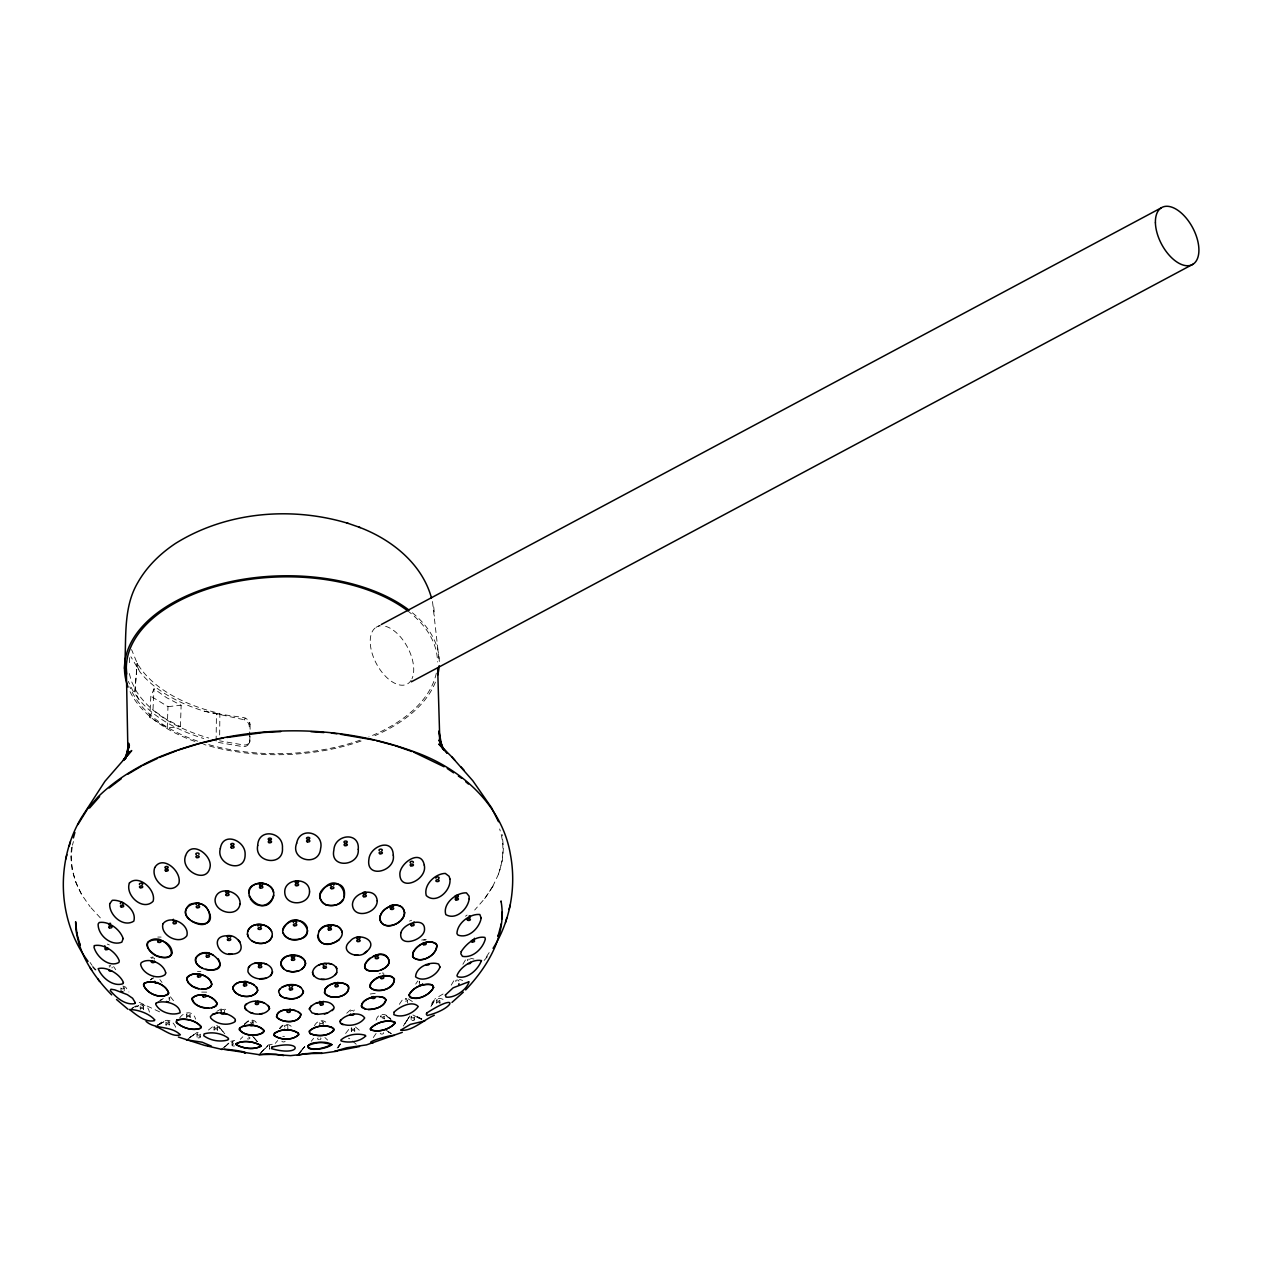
<?xml version="1.0" encoding="UTF-8"?>
<svg xmlns="http://www.w3.org/2000/svg" width="1262" height="1262" viewBox="0 0 1262 1262"><rect width="100%" height="100%" fill="white"/><g stroke="black" fill="none" stroke-linecap="round" stroke-linejoin="round"><path stroke-width="0.75" stroke-dasharray="5 3.75" d="M216.117 741.062L216.433 713.677L204.286 711.2A154.485 87.725 -1.6 0 1 140.161 672.252L130.917 656.776M219.667 734.973L219.888 713.487A151.393 85.974 -1.6 0 1 137.164 663.228L131.564 649.583M180.419 726.612L181.144 705.269L166.489 697.618L154.043 688.8L150.841 696.198L149.784 717.321L167.247 727.937L180.419 726.612L165.59 718.867L152.97 709.938L154.043 688.8M167.247 727.937L167.988 706.625L150.841 696.198M134.908 691.734L137.164 663.228L134.908 691.734L138.552 698.927A157.04 89.176 -1.6 0 0 203.75 738.522M129.355 662.645L129.718 657.029M71.571 847.275L70.782 856.567L72.06 869.486L75.704 882.201L81.714 894.679L90.075 906.715M72.281 847.023C69.52 863.523 73.685 880.687 82.062 895.121M250.144 736.03L249.261 743.081A7.635 6.389 27.8 0 1 243.077 746.694L218.421 742.45M72.439 845.193L73.433 841.549M498.49 873.982C503.601 859.17 504.642 844.388 499.657 828.976M216.433 713.677L243.456 717.542L245.112 718.062L244.481 719.813A8.014 6.689 27.8 0 1 249.087 724.498L249.529 729.909M249.734 722.779L249.087 724.498L250.081 724.293L249.734 722.779A7.462 6.231 27.7 0 0 245.112 718.062M249.955 741.441L249.261 743.081L250.176 739.942A6.799 5.679 27.7 0 1 243.613 744.974L219.604 740.841M149.784 717.321L152.97 709.938M492.716 886.508L498.853 873.414L502.339 860.542L503.459 847.48L502.181 834.561M493.032 886.034L484.955 898.292L474.701 910.028M451.212 985.165L454.131 980.227L456.039 979.17M462.87 964.294L465.915 959.199M430.926 1006.461L434.838 1000.072L431.02 1006.271C432.077 999.015 438.971 996.049 444.445 1000.309M403.304 1026.053L409.834 1015.91M406.285 1021.526L409.298 1016.888L404.503 1024.271M415.703 984.076L417.769 980.953M484.687 898.654L492.874 886.271M489.167 952.589L485.176 958.631L486.122 957.401M399.344 1004.315L402.815 999.204L406.68 998.352M373.284 1037.553L376.407 1032.979M338.342 1047.129L340.535 1043.926M338.248 1047.271L340.361 1044.195M376.139 1020.153C378.016 1012.108 387.166 1013.276 390.826 1019.239M345.614 1033.468L350.71 1026.968M337.159 1048.091L340.346 1043.848M338.106 1047.018L340.251 1044.258L338.011 1047.113M297.927 1055.016L303.905 1047.523M311.241 1041.292L313.623 1038.311M300.246 1052.161L304.899 1046.435L299.899 1052.256M465.441 916.212L467.129 915.045M297.359 1055.316L304.82 1046.482L299.82 1052.382M275.258 1043.374L277.75 1040.519M484.151 960.414L488 956.012M346.719 1013.244L350.52 1009.805L354.59 1010.152M261.565 1052.003L268.364 1044.968L272.371 1044.21M314.396 1025.785C316.794 1020.564 323.64 1018.592 327.268 1023.656M240.316 1039.304L242.825 1036.78M259.057 1054.653L267.733 1045.914L259.057 1054.638M279.533 1028.64C282.578 1022.662 290.102 1023.308 293.257 1028.767M224.541 1047.129L229.526 1042.475M224.825 1046.892L230.394 1041.781M370.271 994.014L375.555 993.257M208.498 1030.029L214.177 1025.454M244.812 1024.145C247.399 1019.728 254.009 1018.166 256.833 1023.23M244.607 1024.318L248.314 1021.147L244.339 1024.271M221.418 1049.432L228.895 1043.059M179.661 1017.977C183.747 1011.54 193.338 1010.136 195.594 1019.144M186.776 1039.841L196.888 1032.553L201.573 1033.168M189.615 1037.821L195.294 1033.767L186.303 1039.778M230.772 1041.308L234.7 1040.44M409.519 921.102L411.633 920.235M421.618 940.064L426.256 939.401M379.168 973.917L380.461 973.223M157.687 1002.154L162.482 998.905M150.635 979.769L153.585 977.766M150.352 979.959L153.017 978.16L150.036 979.848M216.859 1011.335L221.954 1008.48L225.709 1009.426M158.018 1025.391C164.833 1017.535 173.209 1018.702 176.412 1029.224M163.319 998.494L160.495 1000.324L164.738 997.579M159.769 1024.287L164.486 1021.242L156.993 1025.343M443.072 993.999L435.043 998.747M376.076 627.309L379.546 625.447M201.699 992.09L207.094 992.137M157.182 1025.312L164.186 1021.731L156.709 1025.47M132.273 1008.338C138.126 1003.448 147.48 1002.391 149.421 1012.124M135.428 1007.06L138.662 1005.704L131.422 1008.433M150.635 957.511L153.065 956.975M157.766 937.051L161.126 937.082M109.005 965.84L110.74 965.588M197.471 971.614L200.879 971.645M167.988 706.625L181.144 705.269M282.735 1036.339L284.471 1036.354M382.197 972.986L383.869 973.254M412.895 1014.963L421.098 1018.986M122.887 986.048L125.679 987.136L128.913 991.979M107.302 944.086L109.4 944.954M470.521 958.252L473.976 959.073M216.749 1025.296L223.027 1031.732M204.286 711.2L244.481 719.813L243.456 717.542M459.431 979.407L462.649 980.4M348.438 1038.169L349.763 1038.815M159.596 1011.856L137.132 1001.334M421.95 1018.986L415.782 1015.957L420.719 1018.797M388.223 1031.653L391.33 1033.531M408.147 998.857L412.548 1001.649M388.097 1031.685L391.078 1033.594M384.784 1029.319L390.952 1033.436M390.147 1018.686L385.446 1015.247L390.999 1019.365M355.458 1027L361.342 1031.922M170.433 996.775L174.109 1001.444M352.398 1041.024L356.341 1044.352M324.886 1037.49L327.599 1040.077M100.345 917.884L90.012 906.652M92.647 966.235L96.496 970.431M92.725 967.197L95.328 970.021M253.741 1037.411L257.196 1041.387M251.438 1034.761L257.259 1041.718M254.766 1038.673L257.18 1041.576M224.794 1033.83L219.004 1026.669L222.585 1031.212M159.895 979.627L162.009 982.451M138.552 698.927L132.62 690.33L128.298 681.401M90.075 962.449L92.094 965.383M113.627 966.597L115.741 969.705M136.596 665.184L140.161 672.252M432.503 601.517L439.302 661.951A157.45 89.413 -1.6 0 0 408.904 610.019M129.355 673.561L131.295 681.007L135.523 689.762A153.901 87.393 -1.6 0 0 208.751 738.033M433.749 606.959L434.649 616.093M439.87 1000.277A1.641 0.931 -1.6 0 1 437.283 1000.971A1.641 0.931 -1.6 0 1 437.583 999.378A1.641 0.931 -1.6 0 1 439.87 1000.277L439.949 1003.069M436.62 1000.151L436.699 1002.943M419.268 981.457L419.347 984.265M414.362 1016.935A1.641 0.931 -1.6 0 1 411.838 1017.708A1.641 0.931 -1.6 0 1 411.98 1016.099A1.641 0.931 -1.6 0 1 414.362 1016.935L414.441 1019.728A1.641 0.931 -1.6 0 1 411.917 1020.516A1.641 0.931 -1.6 0 1 412.059 1018.907A1.641 0.931 -1.6 0 1 414.441 1019.728M411.096 1016.904L411.16 1019.696M407.437 1003.006L407.358 1000.198A1.704 0.962 -1.6 0 1 405.134 1001.129A1.704 0.962 -1.6 0 1 404.219 999.693A1.704 0.962 -1.6 0 1 406.916 999.52M384.153 1016.194A1.704 0.962 -1.6 0 1 381.534 1016.998A1.704 0.962 -1.6 0 1 381.676 1015.326A1.704 0.962 -1.6 0 1 384.153 1016.194L384.232 1018.986A1.704 0.962 -1.6 0 0 382.607 1018.008A1.704 0.962 -1.6 0 0 380.824 1018.97L380.745 1016.162M354.669 1028.356A1.704 0.962 -1.6 0 1 352.051 1029.161A1.704 0.962 -1.6 0 1 352.193 1027.489A1.704 0.962 -1.6 0 1 354.669 1028.356L354.748 1031.149M351.262 1028.325L351.341 1031.117M323.119 1022.409L323.198 1025.217M319.728 1022.63L319.807 1025.438M287.768 1026.195L287.846 1029.003M269.516 1045.993L269.595 1048.785M253.094 1021.794L253.173 1024.602M232.019 1042.302L232.098 1045.11M224.384 1010.373L224.462 1013.181M220.976 1010.341L221.055 1013.149M217.427 1027.142A1.704 0.962 -1.6 0 1 214.792 1027.962A1.704 0.962 -1.6 0 1 214.95 1026.29A1.704 0.962 -1.6 0 1 217.427 1027.142L217.506 1029.95M214.019 1027.11L214.098 1029.918M200.248 1034.162A1.641 0.931 -1.6 0 1 197.803 1035.014A1.641 0.931 -1.6 0 1 197.787 1033.404A1.641 0.931 -1.6 0 1 200.248 1034.162L200.327 1036.97A1.641 0.931 -1.6 0 1 197.882 1037.821A1.641 0.931 -1.6 0 1 197.866 1036.212A1.641 0.931 -1.6 0 1 200.327 1036.97M196.982 1034.241L197.061 1037.033M190.057 1014.49A1.704 0.962 -1.6 0 1 187.439 1015.295A1.704 0.962 -1.6 0 1 187.581 1013.623A1.704 0.962 -1.6 0 1 190.057 1014.49L190.136 1017.282M186.666 1014.459L186.744 1017.251M169.644 998.116L169.723 1000.924M169.171 1021.983L169.25 1024.776M165.906 1022.141L165.985 1024.949M143.442 1006.303L143.521 1009.095M140.192 1006.555L140.256 1009.363M124.165 988.051L124.244 990.859M120.915 987.925L120.994 990.733M249.545 731.865L249.624 741.662M250.081 724.293L250.128 734.074M233.58 1043.248A1.641 0.931 -1.6 0 1 233.312 1041.418M234.48 1045.93A1.641 0.931 -1.6 0 1 232.192 1045.457A1.641 0.931 -1.6 0 1 233.391 1044.21M436.715 1003.195A1.641 0.931 -1.6 0 1 438.498 1002.075A1.641 0.931 -1.6 0 1 439.854 1003.306M455.961 981.536A1.641 0.931 -1.6 0 1 457.096 980.038A1.641 0.931 -1.6 0 1 458.769 981.315M383.317 1032.663A1.641 0.931 -1.6 0 1 382.323 1034.051A1.641 0.931 -1.6 0 1 380.256 1033.184M285.149 1027.016A1.704 0.962 -1.6 0 1 284.723 1025.612A1.704 0.962 -1.6 0 1 287.231 1025.454A1.704 0.962 -1.6 0 1 287.215 1026.874M351.53 1031.606A1.704 0.962 -1.6 0 1 353.123 1030.171A1.704 0.962 -1.6 0 1 354.48 1031.638M423.653 940.206A1.704 0.962 -1.6 0 1 425.357 940.222M186.776 1017.503A1.704 0.962 -1.6 0 1 188.527 1016.304A1.704 0.962 -1.6 0 1 190.057 1017.535M112.034 967.086A1.641 0.931 -1.6 0 1 111.955 968.017M109.195 967.071A1.641 0.931 -1.6 0 1 110.22 966.645M467.887 960.729A1.641 0.931 -1.6 0 1 468.47 959.152M469.322 959.104A1.641 0.931 -1.6 0 1 470.063 959.309M214.13 1030.171A1.704 0.962 -1.6 0 1 215.439 1029.003A1.704 0.962 -1.6 0 1 217.458 1029.697A1.704 0.962 -1.6 0 1 216.165 1030.88M320.532 1037.979A1.704 0.962 -1.6 0 1 319.633 1039.588M318.75 1039.588A1.704 0.962 -1.6 0 1 318.134 1037.963M166.253 1025.407A1.641 0.931 -1.6 0 1 166.616 1024.16A1.641 0.931 -1.6 0 1 168.808 1024.208A1.641 0.931 -1.6 0 1 168.84 1025.454M411.175 680.25A32.37 17.589 61.9 0 1 377.117 664.979A32.37 17.589 61.9 0 1 380.461 625.81M385.62 626.331A32.37 17.589 61.9 0 1 408.147 648.479A32.37 17.589 61.9 0 1 411.996 678.719M435.406 682.143A157.45 89.413 -1.6 0 1 374.893 735.651M361.106 741.031A157.45 89.413 -1.6 0 1 203.703 744.343M194.932 741.441A157.45 89.413 -1.6 0 1 129.308 690.093M436.337 673.088A155.62 88.372 -1.6 0 1 368.82 736.929M360.191 740.163A155.62 88.372 -1.6 0 1 208.167 744.485M197.645 741.157A155.62 88.372 -1.6 0 1 129.844 686.828M407.437 610.65A155.62 88.372 -1.6 0 1 437.488 661.982M350.457 1011.241A1.704 0.962 -1.6 0 1 353.739 1011.256M151.456 958.394A1.704 0.962 -1.6 0 1 154.516 959.152M123.124 987.105A1.641 0.931 -1.6 0 1 124.007 988.367A1.641 0.931 -1.6 0 1 121.704 988.809A1.641 0.931 -1.6 0 1 121.215 987.468M269.658 1046.466A1.641 0.931 -1.6 0 1 269.816 1045.535M269.737 1049.258A1.641 0.931 -1.6 0 1 269.705 1048.548M140.397 1008.89A1.641 0.931 -1.6 0 1 142.543 1008.37A1.641 0.931 -1.6 0 1 143.395 1009.584M419.71 982.151A1.704 0.962 -1.6 0 1 419.347 981.205M250.901 1023.813A1.704 0.962 -1.6 0 1 252.195 1023.829M285.149 1041.26A1.704 0.962 -1.6 0 1 281.868 1041.245M168.856 997.264A1.704 0.962 -1.6 0 1 168.714 998.952M221.749 1011.193A1.704 0.962 -1.6 0 1 221.434 1009.726A1.704 0.962 -1.6 0 1 224.037 1009.758A1.704 0.962 -1.6 0 1 223.453 1011.209M282.83 1025.659L280.038 1028.23L282.83 1025.659M421.618 1019.112L416.16 1016.951L421.508 1019.097M166.458 1022.772A1.641 0.931 -1.6 0 0 169.14 1022.22A1.641 0.931 -1.6 0 0 167.026 1021.179A1.641 0.931 -1.6 0 0 166.458 1022.772M247.305 1038.863A1.704 0.962 -1.6 0 0 249.939 1038.042A1.704 0.962 -1.6 0 0 247.447 1037.175A1.704 0.962 -1.6 0 0 247.305 1038.863M320.327 1023.277A1.704 0.962 -1.6 0 0 323.104 1022.662A1.704 0.962 -1.6 0 0 320.848 1021.621A1.704 0.962 -1.6 0 0 320.327 1023.277M140.792 1007.171A1.641 0.931 -1.6 0 0 143.426 1006.54A1.641 0.931 -1.6 0 0 141.218 1005.577A1.641 0.931 -1.6 0 0 140.792 1007.171M250.286 1022.662A1.704 0.962 -1.6 0 0 253.078 1022.046A1.704 0.962 -1.6 0 0 250.822 1021.005A1.704 0.962 -1.6 0 0 250.286 1022.662"/><path stroke-width="1.5" d="M124.496 668.56C126.799 639.96 122.461 608.473 137.81 582.571C146.881 566.559 160.353 553.482 175.607 543.37C226.419 511.709 291.348 506.188 348.154 523.383M247.431 934.069C247.589 920.803 270.478 921.639 272.308 933.833C271.993 947.147 249.387 946.153 247.431 934.085L248.141 936.609M317.598 935.379C318.829 954.151 354.291 938.471 337.885 926.434C309.174 917.285 313.938 957.842 339.415 939.638M501.677 919.162L502.308 911.905L502.26 913.609M263.9 1031.874L264.073 1030.644C258.552 1024.271 246.058 1023.387 239.354 1028.435C241.641 1036.276 260.098 1038.027 264.073 1030.644C259.183 1024.46 249.229 1024.728 242.146 1026.432M309.253 1032.269L309.427 1031.038C315.453 1025.564 327.789 1023.514 334.051 1029.256C330.092 1036.765 317.014 1036.78 309.979 1033.468L309.427 1031.054C315.09 1025.517 324.618 1025.107 331.906 1027.221M501.219 924.604L501.361 923.784L497.954 936.388L498.49 934.827M124.26 759.614L129.529 751.631L123.361 760.087L131.721 750.527L104.983 781.257L81.178 817.997C55.276 861.804 57.531 920.455 88.056 961.392M320.343 893.938C338.011 861.867 361.074 911.022 325.77 904.838C303.921 890.104 348.296 870.496 344.258 896.73M493.063 948.346C510.463 920.834 516.426 886.587 510.447 854.642C502.102 804.84 460.614 768.179 414.599 751.947L414.551 751.915C332.663 721.864 239.165 724.151 158.555 757.295L158.507 757.31C136.391 767.154 115.331 779.837 98.026 796.906L87.693 808.721L77.913 824.575M273.822 895.342C266.124 923.421 229.558 885.577 261.849 883.021C288.414 887.896 263.979 919.241 250.302 898.702M248.882 892.928C249.892 879.788 270.983 880.277 273.523 892.471M282.783 930.236C295.387 901.368 326.542 942.588 290.544 939.338C267.86 929.368 300.703 909.728 307.376 927.885M307.66 930.425C306.035 941.894 286.963 943.455 283.067 932.697M305.641 963.632C302.975 973.838 285.575 974.706 281.032 965.556C278.681 947.746 317.251 955.87 301.586 969.437M280.748 963.411C283.145 952.526 303.669 951.974 305.593 963.316M73.401 837.921L74.884 832.447M312.471 972.15C314.617 982.846 332.237 980.858 336.733 972.687C339.131 959.152 312.929 961.076 312.582 973.065M65.64 859.343L66.886 854.784M69.205 846.171L70.435 841.675M505.494 922.554L506.725 918.058M509.043 909.46L510.29 904.886M272.655 971.803C269.532 981.899 252.132 980.748 247.999 971.898C246.469 956.833 279.501 961.959 270.699 975.684M278.934 990.591C283.382 982.451 301.728 982.057 303.353 992.279M280.322 995.544L278.587 991.695L279.722 989.187M303.117 993.005L301.066 995.734M333.562 1009.032L334.146 1007.391C330.518 998.337 313.055 1000.94 309.316 1008.969L312.014 1012.881L317.914 1014.364L327.394 1013.149L333.562 1009.032L332.174 1010.61M309.316 1008.969L311.288 1005.798M269.5 1008.622C265.036 1016.951 247.51 1015.516 244.576 1006.619C249.198 998.368 266.456 999.678 269.5 1008.622L269.39 1007.912M124.686 759.408L129.387 745.179L125.884 758.194L128.724 743.255L127.935 752.546L126.326 668.513M339.935 1021.431C344.069 1014.664 359.78 1010.499 364.686 1017.961C360.033 1025.138 347.192 1027.647 340.172 1022.772L340.503 1020.075M272.166 936.294C269.484 944.481 258.111 945.254 251.848 940.789M247.573 931.593C251.059 921.512 267.197 922.443 271.598 931.403M124.701 759.55L128.361 751.6L124.118 759.645M235.395 1020.579L234.811 1021.841C227.633 1026.258 216.228 1024.271 210.675 1018.008L210.423 1016.604C216.196 1009.852 229.668 1013.023 235.142 1019.16L235.395 1020.516M297.359 1055.316L305.357 1053.66L322.094 1053.328L313.986 1052.981L290.575 1055.663L266.771 1053.959L259.057 1054.653L224.115 1049.385M298.747 1034.588C292.894 1040.598 280.748 1040.33 274.106 1035.471L274.453 1033.168C281.268 1028.893 291.964 1028.42 298.495 1033.373L298.747 1034.588C292.863 1040.566 280.763 1040.235 274.106 1035.471L273.854 1034.367C279.596 1028.262 291.869 1028.593 298.495 1033.389M335.345 974.69L336.733 972.687M318.687 931.75C323.324 923.421 339.573 921.891 342.27 932.397M249.687 965.951L248.298 967.78M89.586 808.043L99.619 796.59M342.901 899.49C337.743 908.687 319.933 907.899 319.98 895.736M465.678 989.913C487.873 966.361 507.166 934.606 500.998 900.958L501.109 901.809M366.99 951.232C379.578 940.49 357.903 931.34 350.252 941.073C337.427 951.753 359.465 960.808 366.99 951.232L364.324 952.984M240.364 1027.394L239.181 1029.634C244.528 1036.086 255.587 1035.992 262.89 1033.01M246.547 1003.669L245.159 1005.057M109.147 788.009L121.326 778.686M451.97 1002.438L463.312 992.2M369.924 958.173C351.877 973.948 386.298 975.778 389.185 961.881C384.768 938.833 344.179 974.974 378.048 970.888M424.773 1020.926L410.481 1024.35L400.653 1030.171C411.933 1031.78 423.795 1019.68 434.302 1015.279M281.82 987.294L288.383 984.944L296.002 985.291M300.23 996.302L296.097 998.132M127.636 774.316L141.801 765.939M381.203 969.8C398.177 962.953 384.531 949.182 372.795 956.643M381.282 624.516L1161.245 207.836M411.349 681.811L1193.063 264.184M359.528 1046.529L334.745 1051.325L346.608 1047.807L366.469 1044.889L402.31 1032.332M394.328 1035.455C390.81 1034.524 361.989 1043.28 373.126 1042.806M143.568 765.087L157.608 758.32M379.641 976.977C350.915 990.907 394.675 997.406 394.359 978.855C387.86 971.724 369.971 977.23 370.16 987.436C376.802 994.693 394.359 988.951 394.359 978.87L391.425 976.346L382.859 976.125M159.359 757.468L176.585 750.732M178.368 1037.033L204.428 1045.346L221.844 1049.369M212.426 1014.285L217.238 1013.102M322.236 963.884L319.176 964.878M336.575 1051.262L321.905 1053.344M178.305 750.07L196.62 744.375M211.637 1007.896L215.834 1006.208L217.001 1003.274C212.978 995.276 198.765 991.774 192.203 998.179C193.354 1007.739 210.549 1011.509 216.843 1004.852L217.001 1003.274C213.01 995.292 198.812 991.837 192.203 998.195L192.045 999.804C194.648 1006.066 202.63 1007.691 208.735 1008.164M298.92 970.762L292.626 971.835L286.474 970.652M324.334 1013.97L327.394 1013.149M316.068 1003.258L322.362 1002.012M198.449 743.807L217.805 739.169M294.882 998.4L292.358 998.763M352.966 1014.522L349.732 1015.153M257.527 962.843L254.467 963.395M375.824 996.712C370.571 997.532 359.607 1000.529 361.91 1007.47C369.34 1011.982 383.222 1008.512 385.935 999.883L385.257 998.51C377.795 994.219 363.803 997.248 361.232 1006.129L365.554 1009.253M265.919 978.239L259.609 978.776M219.572 738.743L223.216 738.112M226.845 737.481L263.774 732.481L280.748 731.613M231.908 954.119C249.182 953.82 239.165 933.028 226.513 935.789C209.413 936.152 219.02 957.038 231.908 954.119L228.659 953.914M259.656 1013.859L262.717 1013.496M368.252 1009.568C374.577 1009.032 384.579 1007.297 385.935 999.883L383.79 997.469L378.994 996.601M291.065 998.841L283.776 997.643M354.874 955.192L358.061 955.05M201.92 989.108C205.532 989.25 210.928 988.635 211.779 984.328C210.091 974.579 191.524 969.342 186.744 978.776C188.748 988.414 204.192 992.5 211.196 986.032L211.779 984.297C209.839 974.8 194.316 970.494 187.328 977.04L186.744 978.807L188.117 982.672L192.487 986.285L198.655 988.682M186.382 1039.809L202.204 1042.223L211.401 1046.135L207.788 1046.277M221.465 1049.448C224.699 1048.359 250.886 1052.177 244.418 1053.202M321.116 979.28L324.302 979.344M259.01 1054.638L275.984 1054.275L283.792 1055.6M310.878 731.66L323.94 732.559M331.401 733.064L336.875 733.79M340.519 734.263L374.467 740.1M314.979 1013.954L317.914 1014.364M257.669 1001.429L263.821 1002.785M295.513 1010.562C289.724 1009.19 276.52 1008.717 276.552 1016.951C281.962 1023.435 299.567 1023.656 300.908 1014.175C295.702 1007.928 277.798 1007.265 276.552 1016.951C281.899 1023.387 299.662 1023.719 300.908 1014.175L297.974 1011.493M205.738 969.374C237.335 974.895 208.309 939.464 195.61 958.079C193.48 972.734 227.665 974.785 218.216 958.773M331.59 964.073L328.656 963.474M226.781 1014.064L223.563 1013.386M297.185 985.575L298.274 985.953M376.313 740.605L392.861 745.037M250.255 1012.487L253.205 1013.339M358.66 527.027C391.094 539.095 421.981 563.404 431.478 597.951M346.798 522.91L360.254 527.579M394.69 745.526L411.996 751.537M266.929 964.42L263.979 963.363M213.262 955.239C202.693 947.872 185.751 960.24 202.614 968.238M413.731 752.136L444.05 766.775M299.252 986.411L300.987 987.468M155.652 1026.574C163.271 1029.129 172.515 1037.601 180.356 1034.808C170.796 1025.265 154.69 1029.524 146.045 1021.337M341.245 1023.876L343.075 1024.712M282.798 997.201L281.063 996.144M254.467 985.054C248.172 981.142 236.026 979.533 232.729 987.736C234.764 997.674 253.694 999.946 257.685 990.496C255.665 980.811 236.672 978.145 232.729 987.72C234.842 997.643 253.615 999.914 257.685 990.496L257.543 989.471M191.382 921.008C217.947 936.593 213.909 895.105 189.615 904.538C170.78 921.702 221.844 935.126 207.962 909.839M309.979 1033.468C317.062 1036.875 327.946 1036.228 333.878 1030.455L333.373 1028.199M447.253 768.526L453.61 772.833M458.374 776.051L461.561 778.212M465.694 781.714L468.439 784.049M116.514 999.488L127.983 1009.237M207.331 908.908C199.633 896.367 175.907 907.536 189.789 919.604M283.982 969.295L280.827 964.01M498.522 821.736L491.549 807.712L472.856 780.815L451.749 756.821L438.829 744.075L447.316 753.288L440.612 745.101L443.845 749.754M111.671 994.898C92.489 975.274 75.83 950.049 75.641 921.717L76.903 934.353L76.588 932.697L80.169 945.159L79.538 943.629M451.749 756.821L454.699 760.055M460.914 766.791L464.022 770.183M238.439 940.08L240.316 942.209M269.232 1006.997L268.143 1005.42M244.828 1008.259L245.916 1009.852M89.681 967.102L91.747 970.115M97.631 978.602L99.619 981.489M279.722 994.898C285.859 1000.876 300.04 1000.64 303.464 991.916L303.306 990.812M337.033 968.553L335.929 966.708M257.416 988.619L256.328 986.758M312.739 974.201L313.844 976.062M443.136 748.224L438.939 740.068L443.577 749.707M443.388 749.281L439.507 738.664L442.173 747.924L438.939 731.029L439.681 738.412M249.182 895.894L249.592 896.935M439.744 738.333L437.646 667.866M175.765 920.692A1.704 0.962 -1.6 0 1 173.367 920.676A1.704 0.962 -1.6 0 1 173.478 919.304M166.048 868.272A1.641 0.931 -1.6 0 1 165.18 866.899A1.641 0.931 -1.6 0 1 167.767 866.726A1.641 0.931 -1.6 0 1 167.294 868.193M378.474 954.813A1.704 0.962 -1.6 0 1 378.064 955.539M257.984 1001.46A1.704 0.962 -1.6 0 1 255.587 1001.444M105.282 946.674A1.641 0.931 -1.6 0 1 104.841 945.774M410.639 862.94A1.641 0.931 -1.6 0 1 410.418 861.694A1.641 0.931 -1.6 0 1 412.595 861.425A1.641 0.931 -1.6 0 1 413.195 862.624M458.989 983.634A1.641 0.931 -1.6 0 1 458.627 984.328M331.196 885.798A1.704 0.962 -1.6 0 1 330.612 884.552A1.704 0.962 -1.6 0 1 332.789 884.063A1.704 0.962 -1.6 0 1 333.752 885.23M469.196 915.849A1.641 0.931 -1.6 0 1 470.079 917.222M231.656 845.193A1.641 0.931 -1.6 0 1 231.167 843.757A1.641 0.931 -1.6 0 1 233.754 843.821A1.641 0.931 -1.6 0 1 232.902 845.224M435.942 878.226A1.641 0.931 -1.6 0 1 436.747 877.043A1.641 0.931 -1.6 0 1 438.86 877.342A1.641 0.931 -1.6 0 1 438.435 878.589M287.768 1029.256A1.704 0.962 -1.6 0 1 284.486 1029.224M196.304 854.611A1.641 0.931 -1.6 0 1 196.194 853.364A1.641 0.931 -1.6 0 1 198.386 853.159A1.641 0.931 -1.6 0 1 198.875 854.374M379.247 850.588A1.641 0.931 -1.6 0 1 379.72 849.342A1.641 0.931 -1.6 0 1 381.913 849.468A1.641 0.931 -1.6 0 1 381.818 850.714M383.727 974.927A1.704 0.962 -1.6 0 1 383.175 975.605M157.356 982.451A1.704 0.962 -1.6 0 1 154.816 982.704A1.704 0.962 -1.6 0 1 154.769 981.252M227.728 937.398A1.704 0.962 -1.6 0 1 227.744 936.088A1.704 0.962 -1.6 0 1 230.031 935.947A1.704 0.962 -1.6 0 1 230.425 937.224M209.397 953.331A1.704 0.962 -1.6 0 1 209.003 954.04M206.305 954.025A1.704 0.962 -1.6 0 1 207.126 952.542M226.387 892.691A1.704 0.962 -1.6 0 1 226.166 891.161A1.704 0.962 -1.6 0 1 228.832 891.382A1.704 0.962 -1.6 0 1 227.665 892.802M244.102 983.066A1.704 0.962 -1.6 0 1 243.881 981.536A1.704 0.962 -1.6 0 1 246.532 981.773A1.704 0.962 -1.6 0 1 245.38 983.177M456.15 897.172A1.641 0.931 -1.6 0 1 455.408 895.783A1.641 0.931 -1.6 0 1 457.996 895.689A1.641 0.931 -1.6 0 1 457.412 897.14M289.613 986.868A1.704 0.962 -1.6 0 1 289.724 985.496A1.704 0.962 -1.6 0 1 292.137 985.527A1.704 0.962 -1.6 0 1 292.011 986.884M337.774 982.372A1.704 0.962 -1.6 0 1 337.774 983.682A1.704 0.962 -1.6 0 1 335.471 983.824A1.704 0.962 -1.6 0 1 335.077 982.546M323.246 1001.35A1.704 0.962 -1.6 0 1 322.315 1002.17M320.027 1001.807A1.704 0.962 -1.6 0 1 319.838 1001.318M111.75 971.014A1.641 0.931 -1.6 0 1 109.273 969.863M139.53 884.488A1.641 0.931 -1.6 0 1 140.224 883.29A1.641 0.931 -1.6 0 1 142.385 883.526A1.641 0.931 -1.6 0 1 142.054 884.788M323.766 965.351A1.704 0.962 -1.6 0 1 323.182 964.089A1.704 0.962 -1.6 0 1 325.359 963.616A1.704 0.962 -1.6 0 1 326.322 964.783M470.426 962.291A1.641 0.931 -1.6 0 1 467.965 963.537M345.11 842.874A1.641 0.931 -1.6 0 1 344.242 841.502A1.641 0.931 -1.6 0 1 346.829 841.328A1.641 0.931 -1.6 0 1 346.372 842.779M120.474 903.687A1.641 0.931 -1.6 0 1 121.278 902.504A1.641 0.931 -1.6 0 1 123.392 902.819A1.641 0.931 -1.6 0 1 122.966 904.049M307.171 839.009A1.641 0.931 -1.6 0 1 307.092 837.542A1.641 0.931 -1.6 0 1 309.616 837.826A1.641 0.931 -1.6 0 1 308.385 839.151M109.21 924.983A1.641 0.931 -1.6 0 1 110.63 923.342M439.192 665.689A157.45 89.413 -1.6 0 1 437.709 675.044M128.061 687.08A157.45 89.413 -1.6 0 1 217.364 584.905A157.45 89.413 -1.6 0 1 408.904 610.019M126.657 674.066A155.62 88.372 -1.6 0 1 228.674 583.202A155.62 88.372 -1.6 0 1 407.437 610.65M474.48 938.265A1.641 0.931 -1.6 0 1 474.007 938.928M323.182 1025.47A1.704 0.962 -1.6 0 1 319.807 1025.438M353.817 1014.064A1.704 0.962 -1.6 0 1 352.066 1015.279A1.704 0.962 -1.6 0 1 350.536 1014.033M154.232 961.029A1.704 0.962 -1.6 0 1 154.011 962.449A1.704 0.962 -1.6 0 1 151.535 962.243A1.704 0.962 -1.6 0 1 152.197 960.855M122.887 991.711A1.641 0.931 -1.6 0 1 121.12 991.206M391.993 904.759A1.704 0.962 -1.6 0 1 393.066 906.416M390.652 906.4A1.704 0.962 -1.6 0 1 390.289 905.453M160.085 939.559A1.704 0.962 -1.6 0 1 158.381 939.543M290.165 1008.937A1.704 0.962 -1.6 0 1 289.676 1009.363M422.565 983.808A1.704 0.962 -1.6 0 1 419.789 984.959M252.779 1025.312A1.704 0.962 -1.6 0 1 250.065 1025.296M293.478 922.522A1.704 0.962 -1.6 0 1 294.22 921.197A1.704 0.962 -1.6 0 1 296.507 921.576A1.704 0.962 -1.6 0 1 295.765 922.901M413.999 921.859A1.704 0.962 -1.6 0 1 413.479 922.79M428.97 963.632A1.704 0.962 -1.6 0 1 428.244 964.957A1.704 0.962 -1.6 0 1 425.941 964.578M359.307 937.035A1.704 0.962 -1.6 0 1 359.165 938.707M357.856 938.802A1.704 0.962 -1.6 0 1 357.603 937.019M364.04 893.985A1.704 0.962 -1.6 0 1 363.125 892.565A1.704 0.962 -1.6 0 1 365.822 892.392A1.704 0.962 -1.6 0 1 365.333 893.906M168.382 1001.839A1.704 0.962 -1.6 0 1 166.505 1001.381M258.032 926.056A1.704 0.962 -1.6 0 1 258.931 924.841A1.704 0.962 -1.6 0 1 261.124 925.188A1.704 0.962 -1.6 0 1 260.603 926.482M199.443 904.286A1.704 0.962 -1.6 0 1 198.607 904.87M196.304 904.491A1.704 0.962 -1.6 0 1 197.251 903.119A1.704 0.962 -1.6 0 1 199.491 903.781M224.273 1012.692A1.704 0.962 -1.6 0 1 222.68 1014.143A1.704 0.962 -1.6 0 1 221.323 1012.676M257.716 845.414C253.977 862.892 283.918 866.931 282.451 848.048C283.619 831.753 258.347 827.651 257.716 845.414M449.903 878.983C451.512 890.451 436.037 904.807 426.272 895.563C423.338 884.914 434.996 873.667 445.297 873.414L449.114 876.285L449.903 878.983M109.715 903.687C108.879 915.092 123.234 927.933 133.819 921.15C137.037 910.139 122.619 899.333 112.318 900.295L109.715 903.687M220.345 848.443C215.392 865.069 245.38 874.487 245.128 854.469C245.79 840.46 222.917 831.169 220.345 848.443M424.269 865.117C427.834 879.851 399.044 893.023 399.88 873.209C401 862.167 421.192 848.679 424.269 865.117M445.391 995.04L446.038 997.122C455.109 998.305 467.429 988.982 468.991 981.71L453.153 987.815L445.391 995.04M393.271 855.147C396.047 871.379 365.601 879.488 368.914 859.264C369.924 846.061 392.829 837.369 393.271 855.147M185.514 855.888C179.851 871.127 207.993 885.309 210.249 865.858C210.817 853.727 190.641 840.129 185.514 855.888M154.595 1019.728L154.5 1020.642C145.398 1022.867 136.201 1014.727 129.513 1009.49C137.7 1009.616 148.648 1013.149 154.595 1019.728M123.155 938.549L121.83 942.162C111.103 946.579 97.773 935.032 98.136 924.052L99.209 922.506C109.005 920.913 120.095 929.447 123.155 938.549M358.266 849.31C359.717 866.426 329.634 869.092 333.878 850.036C334.572 834.277 359.796 831.201 358.266 849.31M481.453 960.603C478.156 969.405 467.618 979.564 457.554 976.756L456.954 975.573C460.046 967.118 472.982 958.584 481.453 960.603M154.753 867.562C150.004 880.419 170.149 896.825 178.81 883.621C182.422 871.853 162.703 854.2 154.753 867.562M296.68 843.174C289.787 860.384 318.955 867.278 320.595 848.711C324.555 832.352 299.804 825.932 296.68 843.174M309.553 891.918C309.064 905.659 285.701 906.826 284.77 892.802C283.571 877.658 309.979 876.459 309.553 891.918M461.214 951.643L460.819 953.741L462.476 956.359C472.871 958.3 482.841 948.535 485.334 939.038L484.892 937.429C475.821 935.568 465.82 944.244 461.214 951.643M377.212 900.863C377.259 913.578 353.47 919.682 352.445 904.807C352.508 892.139 376.108 886.034 377.212 900.863M481.185 918.073C479.45 928.043 468.596 938.928 458.043 935.11L456.954 933.659C457.081 923.327 469.795 913.53 479.812 914.508L481.185 918.073M404.55 912.631C403.84 923.374 385.336 931.877 380.067 920.455C377.575 907.867 402.215 897.613 404.55 912.631M240.08 903.813C238.092 918.326 214.256 912.71 215.092 899.443C217.143 884.977 240.821 890.593 240.08 903.813M380.383 915.644C377.306 932.381 404.708 925.787 404.55 912.694C402.704 899.538 383.238 905.785 380.383 915.644M469.18 898.907C467.965 909.05 455.882 920.629 445.802 914.603C442.41 903.781 456.103 892.423 466.419 892.849L469.07 896.146L469.18 898.907M400.843 932.87C398.492 947.73 422.013 941.01 424.395 930.883C426.572 915.991 403.446 922.806 400.843 932.87M162.924 923.816C159.864 935.394 179.551 945.443 186.871 935.741C189.852 924.163 170.291 914.209 162.924 923.816M412.958 952.463L412.658 956.754C420.025 964.831 437.646 955.35 436.762 944.922C429.459 936.861 411.901 946.421 412.658 956.706C420.025 964.72 437.472 955.35 436.778 945.001L435.674 943.377C427.644 938.96 416.996 945.238 412.958 952.51M94.413 945.617L94.003 947.257C96.606 956.833 108.974 967.859 118.896 962.496L119.306 960.918C116.167 951.927 103.863 943.55 94.413 945.617M129.418 883.006C124.859 895.31 142.937 911.574 153.096 901.289C156.504 890.183 138.852 873.856 129.418 883.006M172.137 952.621L171.553 954.64C163.839 962.496 145.209 953.394 147.607 942.383C163.839 927.412 187.312 967.165 155.778 955.35C129.576 937.871 170.591 932.902 172.137 952.621M439.981 967.023C437.094 975.652 423.227 982.988 415.592 976.82C415.861 966.992 430.153 960.903 438.64 964.058L439.981 967.023M324.886 989.203L324.571 992.878C330.281 1000.687 348.959 997.485 348.848 986.947C343.201 979.217 324.492 982.404 324.571 992.878C329.839 1001.476 352.776 996.333 347.76 985.37C340.945 980.653 329.792 982.53 324.886 989.203M433.576 987.357C430.247 995.055 414.425 1003.101 408.92 995.166C412.674 987.089 423.795 982.877 432.235 984.833L433.576 987.341C429.727 995.245 418.747 999.946 410.245 997.643L408.92 995.166C412.753 987.105 423.795 982.83 432.251 984.881L433.576 987.357M165.732 972.923L165.148 974.627C157.198 980.464 142.511 973.901 140.618 964.389L141.202 962.717C149.121 956.943 163.792 963.505 165.732 972.923M144.152 983.366L143.552 984.802C146.092 993.557 162.293 1000.561 168.666 993.052C165.906 984.155 152.245 979.186 144.152 983.366L143.552 984.802C146.408 993.588 159.911 998.936 168.067 994.44L168.666 993.052C165.843 984.123 152.245 979.154 144.152 983.413M394.17 1012.045L393.823 1014.632C401.805 1018.434 413.51 1013.481 418.258 1006.492C412.422 1000.182 399.644 1006.634 394.17 1012.045M156.267 1003.022L155.668 1004.189C159.469 1012.171 172.011 1016.21 180.15 1012.755C179.867 1003.732 163.902 999.709 156.267 1003.022M395.085 1023.135C389.69 1029.35 378.411 1032.789 370.618 1029.76L370.365 1028.782C375.808 1022.425 386.866 1019.254 394.848 1022.125L395.085 1023.088C389.706 1029.35 378.442 1032.805 370.618 1029.76L370.365 1028.767C375.871 1022.52 386.913 1019.302 394.848 1022.141L395.085 1023.135M123.424 982.577L122.824 983.792C112.854 987.042 101.623 977.498 98.168 968.648C106.671 966.219 120.142 974.09 123.424 982.577M176.712 1020.217L176.364 1022.394C182.343 1028.009 192.644 1031.149 200.548 1028.278L200.91 1026.101C194.869 1020.295 184.757 1017.582 176.712 1020.217L176.364 1022.346C182.327 1028.025 192.629 1031.149 200.548 1028.262L201.163 1027.284C196.572 1020.075 184.694 1017.771 176.712 1020.217M365.617 1036.134C359.638 1041.797 348.833 1043.358 341.103 1040.945L340.85 1040.077C346.908 1034.477 357.619 1032.884 365.381 1035.313L365.617 1036.134M427.013 1012.834L426.256 1014.033L427.234 1015.516C454.478 1008.859 460.425 991.317 427.013 1012.834M307.676 1045.772C309.474 1051.877 327.016 1048.754 331.874 1044.668C301.381 1035.534 298.621 1058.708 331.874 1044.652C325.375 1040.251 314.743 1042.601 307.676 1045.772M228.501 1039.099L227.886 1039.951C220.061 1042.27 210.281 1040.614 203.734 1035.708L204.113 1033.893C211.953 1031.59 221.718 1033.199 228.248 1038.121L228.501 1039.099M260.903 1046.245C253.757 1049.984 243.172 1048.738 236.199 1044.636L235.962 1043.832C243.061 1039.746 253.662 1041.544 260.666 1045.346L260.903 1046.214C253.788 1050.126 243.219 1048.501 236.199 1044.636L235.962 1043.816C243.156 1039.998 253.63 1041.418 260.666 1045.362L260.903 1046.245M271.898 1047.144L271.519 1048.627C302.091 1057.509 303.874 1038.721 271.898 1047.144M135.334 1002.769L134.561 1003.653C124.985 1005.278 116.009 997.39 110.283 990.56L110.993 989.219L114.874 989.881L127.336 994.661L132.605 998.258L135.334 1002.769M259.073 964.783A1.704 0.962 -1.6 0 0 261.691 963.963A1.704 0.962 -1.6 0 0 259.215 963.095A1.704 0.962 -1.6 0 0 259.073 964.783M259.152 967.575A1.704 0.962 -1.6 0 0 261.77 966.771A1.704 0.962 -1.6 0 0 259.294 965.903A1.704 0.962 -1.6 0 0 259.152 967.575M295.907 882.832A1.704 0.962 -1.6 0 0 298.526 882.012A1.704 0.962 -1.6 0 0 296.049 881.144A1.704 0.962 -1.6 0 0 295.907 882.832M295.986 885.624A1.704 0.962 -1.6 0 0 298.605 884.82A1.704 0.962 -1.6 0 0 296.128 883.952A1.704 0.962 -1.6 0 0 295.986 885.624M292.074 957.432A1.704 0.962 -1.6 0 0 294.709 956.628A1.704 0.962 -1.6 0 0 292.216 955.76A1.704 0.962 -1.6 0 0 292.074 957.432M292.153 960.24A1.704 0.962 -1.6 0 0 294.772 959.42A1.704 0.962 -1.6 0 0 292.295 958.568A1.704 0.962 -1.6 0 0 292.153 960.24M173.777 923.642A1.704 0.962 -1.6 0 0 176.412 922.822A1.704 0.962 -1.6 0 0 173.935 921.954A1.704 0.962 -1.6 0 0 173.777 923.642M165.748 870.969A1.641 0.931 -1.6 0 0 168.272 870.196A1.641 0.931 -1.6 0 0 165.874 869.36A1.641 0.931 -1.6 0 0 165.748 870.969M375.745 958.489A1.704 0.962 -1.6 0 0 378.521 957.874A1.704 0.962 -1.6 0 0 376.265 956.833A1.704 0.962 -1.6 0 0 375.745 958.489M255.997 1004.394A1.704 0.962 -1.6 0 0 258.615 1003.59A1.704 0.962 -1.6 0 0 256.139 1002.722A1.704 0.962 -1.6 0 0 255.997 1004.394M105.692 949.608A1.641 0.931 -1.6 0 0 108.138 948.756A1.641 0.931 -1.6 0 0 105.692 947.999A1.641 0.931 -1.6 0 0 105.692 949.608M410.718 865.748A1.641 0.931 -1.6 0 0 413.415 865.196A1.641 0.931 -1.6 0 0 411.302 864.154A1.641 0.931 -1.6 0 0 410.718 865.748M268.79 839.782A1.641 0.931 -1.6 0 0 271.44 839.151A1.641 0.931 -1.6 0 0 269.232 838.189A1.641 0.931 -1.6 0 0 268.79 839.782M268.869 842.59A1.641 0.931 -1.6 0 0 271.519 841.959A1.641 0.931 -1.6 0 0 269.311 840.981A1.641 0.931 -1.6 0 0 268.869 842.59M331.275 888.606A1.704 0.962 -1.6 0 0 333.909 887.785A1.704 0.962 -1.6 0 0 331.417 886.934A1.704 0.962 -1.6 0 0 331.275 888.606M467.902 920.345A1.641 0.931 -1.6 0 0 470.41 919.556A1.641 0.931 -1.6 0 0 468.028 918.736A1.641 0.931 -1.6 0 0 467.902 920.345M231.372 847.875A1.641 0.931 -1.6 0 0 234.069 847.307A1.641 0.931 -1.6 0 0 231.956 846.281A1.641 0.931 -1.6 0 0 231.372 847.875M436.51 881.412A1.641 0.931 -1.6 0 0 439.16 880.781A1.641 0.931 -1.6 0 0 436.952 879.803A1.641 0.931 -1.6 0 0 436.51 881.412M196.714 857.561A1.641 0.931 -1.6 0 0 199.175 856.709A1.641 0.931 -1.6 0 0 196.714 855.952A1.641 0.931 -1.6 0 0 196.714 857.561M379.925 853.711A1.641 0.931 -1.6 0 0 382.386 852.86A1.641 0.931 -1.6 0 0 379.925 852.102A1.641 0.931 -1.6 0 0 379.925 853.711M381.187 978.555A1.704 0.962 -1.6 0 0 383.806 977.734A1.704 0.962 -1.6 0 0 381.329 976.883A1.704 0.962 -1.6 0 0 381.187 978.555M423.59 944.686A1.704 0.962 -1.6 0 0 426.225 943.866A1.704 0.962 -1.6 0 0 423.732 942.998A1.704 0.962 -1.6 0 0 423.59 944.686M328.562 927.081A1.704 0.962 -1.6 0 0 331.338 926.466A1.704 0.962 -1.6 0 0 329.098 925.425A1.704 0.962 -1.6 0 0 328.562 927.081M328.641 929.873A1.704 0.962 -1.6 0 0 331.417 929.258A1.704 0.962 -1.6 0 0 329.177 928.217A1.704 0.962 -1.6 0 0 328.641 929.873M228.138 940.364A1.704 0.962 -1.6 0 0 230.772 939.543A1.704 0.962 -1.6 0 0 228.28 938.691A1.704 0.962 -1.6 0 0 228.138 940.364M206.684 957.006A1.704 0.962 -1.6 0 0 209.46 956.391A1.704 0.962 -1.6 0 0 207.205 955.35A1.704 0.962 -1.6 0 0 206.684 957.006M226.466 895.484A1.704 0.962 -1.6 0 0 229.085 894.679A1.704 0.962 -1.6 0 0 226.608 893.812A1.704 0.962 -1.6 0 0 226.466 895.484M244.181 985.874A1.704 0.962 -1.6 0 0 246.8 985.054A1.704 0.962 -1.6 0 0 244.323 984.202A1.704 0.962 -1.6 0 0 244.181 985.874M455.85 899.869A1.641 0.931 -1.6 0 0 458.437 899.159A1.641 0.931 -1.6 0 0 456.134 898.26A1.641 0.931 -1.6 0 0 455.85 899.869M290.023 989.834A1.704 0.962 -1.6 0 0 292.642 989.014A1.704 0.962 -1.6 0 0 290.165 988.146A1.704 0.962 -1.6 0 0 290.023 989.834M335.676 986.679A1.704 0.962 -1.6 0 0 338.295 985.859A1.704 0.962 -1.6 0 0 335.818 984.991A1.704 0.962 -1.6 0 0 335.676 986.679M320.69 1004.962A1.704 0.962 -1.6 0 0 323.324 1004.158A1.704 0.962 -1.6 0 0 320.832 1003.29A1.704 0.962 -1.6 0 0 320.69 1004.962M140.145 887.659A1.641 0.931 -1.6 0 0 142.732 886.949A1.641 0.931 -1.6 0 0 140.429 886.05A1.641 0.931 -1.6 0 0 140.145 887.659M323.845 968.143A1.704 0.962 -1.6 0 0 326.479 967.339A1.704 0.962 -1.6 0 0 323.987 966.471A1.704 0.962 -1.6 0 0 323.845 968.143M372.337 998.352A1.704 0.962 -1.6 0 0 375.114 997.721A1.704 0.962 -1.6 0 0 372.858 996.68A1.704 0.962 -1.6 0 0 372.337 998.352M344.81 845.572A1.641 0.931 -1.6 0 0 347.334 844.799A1.641 0.931 -1.6 0 0 344.952 843.962A1.641 0.931 -1.6 0 0 344.81 845.572M121.057 906.873A1.641 0.931 -1.6 0 0 123.692 906.242A1.641 0.931 -1.6 0 0 121.483 905.28A1.641 0.931 -1.6 0 0 121.057 906.873M1155.408 222.806A32.37 17.589 61.9 0 0 1188.678 265.683A32.37 17.589 61.9 0 0 1187.384 219.541A32.37 17.589 61.9 0 0 1155.408 222.806M260.161 885.183A1.704 0.962 -1.6 0 0 262.78 884.362A1.704 0.962 -1.6 0 0 260.303 883.495A1.704 0.962 -1.6 0 0 260.161 885.183M260.24 887.975A1.704 0.962 -1.6 0 0 262.859 887.17A1.704 0.962 -1.6 0 0 260.382 886.303A1.704 0.962 -1.6 0 0 260.24 887.975M307.25 841.817A1.641 0.931 -1.6 0 0 309.837 841.107A1.641 0.931 -1.6 0 0 307.534 840.208A1.641 0.931 -1.6 0 0 307.25 841.817M109.289 927.791A1.641 0.931 -1.6 0 0 111.971 927.223A1.641 0.931 -1.6 0 0 109.857 926.198A1.641 0.931 -1.6 0 0 109.289 927.791M472.114 941.925A1.641 0.931 -1.6 0 0 474.559 941.073A1.641 0.931 -1.6 0 0 472.098 940.316A1.641 0.931 -1.6 0 0 472.114 941.925M391.078 909.35A1.704 0.962 -1.6 0 0 393.697 908.545A1.704 0.962 -1.6 0 0 391.22 907.678A1.704 0.962 -1.6 0 0 391.078 909.35M158.46 942.351A1.704 0.962 -1.6 0 0 161.079 941.531A1.704 0.962 -1.6 0 0 158.602 940.679A1.704 0.962 -1.6 0 0 158.46 942.351M287.689 1012.313A1.704 0.962 -1.6 0 0 290.323 1011.493A1.704 0.962 -1.6 0 0 287.831 1010.625A1.704 0.962 -1.6 0 0 287.689 1012.313M294.141 925.677A1.704 0.962 -1.6 0 0 296.775 924.872A1.704 0.962 -1.6 0 0 294.298 924.005A1.704 0.962 -1.6 0 0 294.141 925.677M411.491 925.724A1.704 0.962 -1.6 0 0 414.125 924.904A1.704 0.962 -1.6 0 0 411.633 924.052A1.704 0.962 -1.6 0 0 411.491 925.724M357.54 941.499A1.704 0.962 -1.6 0 0 360.159 940.679A1.704 0.962 -1.6 0 0 357.682 939.827A1.704 0.962 -1.6 0 0 357.54 941.499M363.708 896.698A1.704 0.962 -1.6 0 0 366.343 895.878A1.704 0.962 -1.6 0 0 363.85 895.026A1.704 0.962 -1.6 0 0 363.708 896.698M203.277 996.854A1.704 0.962 -1.6 0 0 206.053 996.239A1.704 0.962 -1.6 0 0 203.797 995.197A1.704 0.962 -1.6 0 0 203.277 996.854M258.615 929.274A1.704 0.962 -1.6 0 0 261.392 928.643A1.704 0.962 -1.6 0 0 259.136 927.602A1.704 0.962 -1.6 0 0 258.615 929.274M196.982 907.646A1.704 0.962 -1.6 0 0 199.601 906.842A1.704 0.962 -1.6 0 0 197.124 905.974A1.704 0.962 -1.6 0 0 196.982 907.646M198.197 976.946A1.704 0.962 -1.6 0 0 200.816 976.125A1.704 0.962 -1.6 0 0 198.339 975.274A1.704 0.962 -1.6 0 0 198.197 976.946"/></g></svg>
